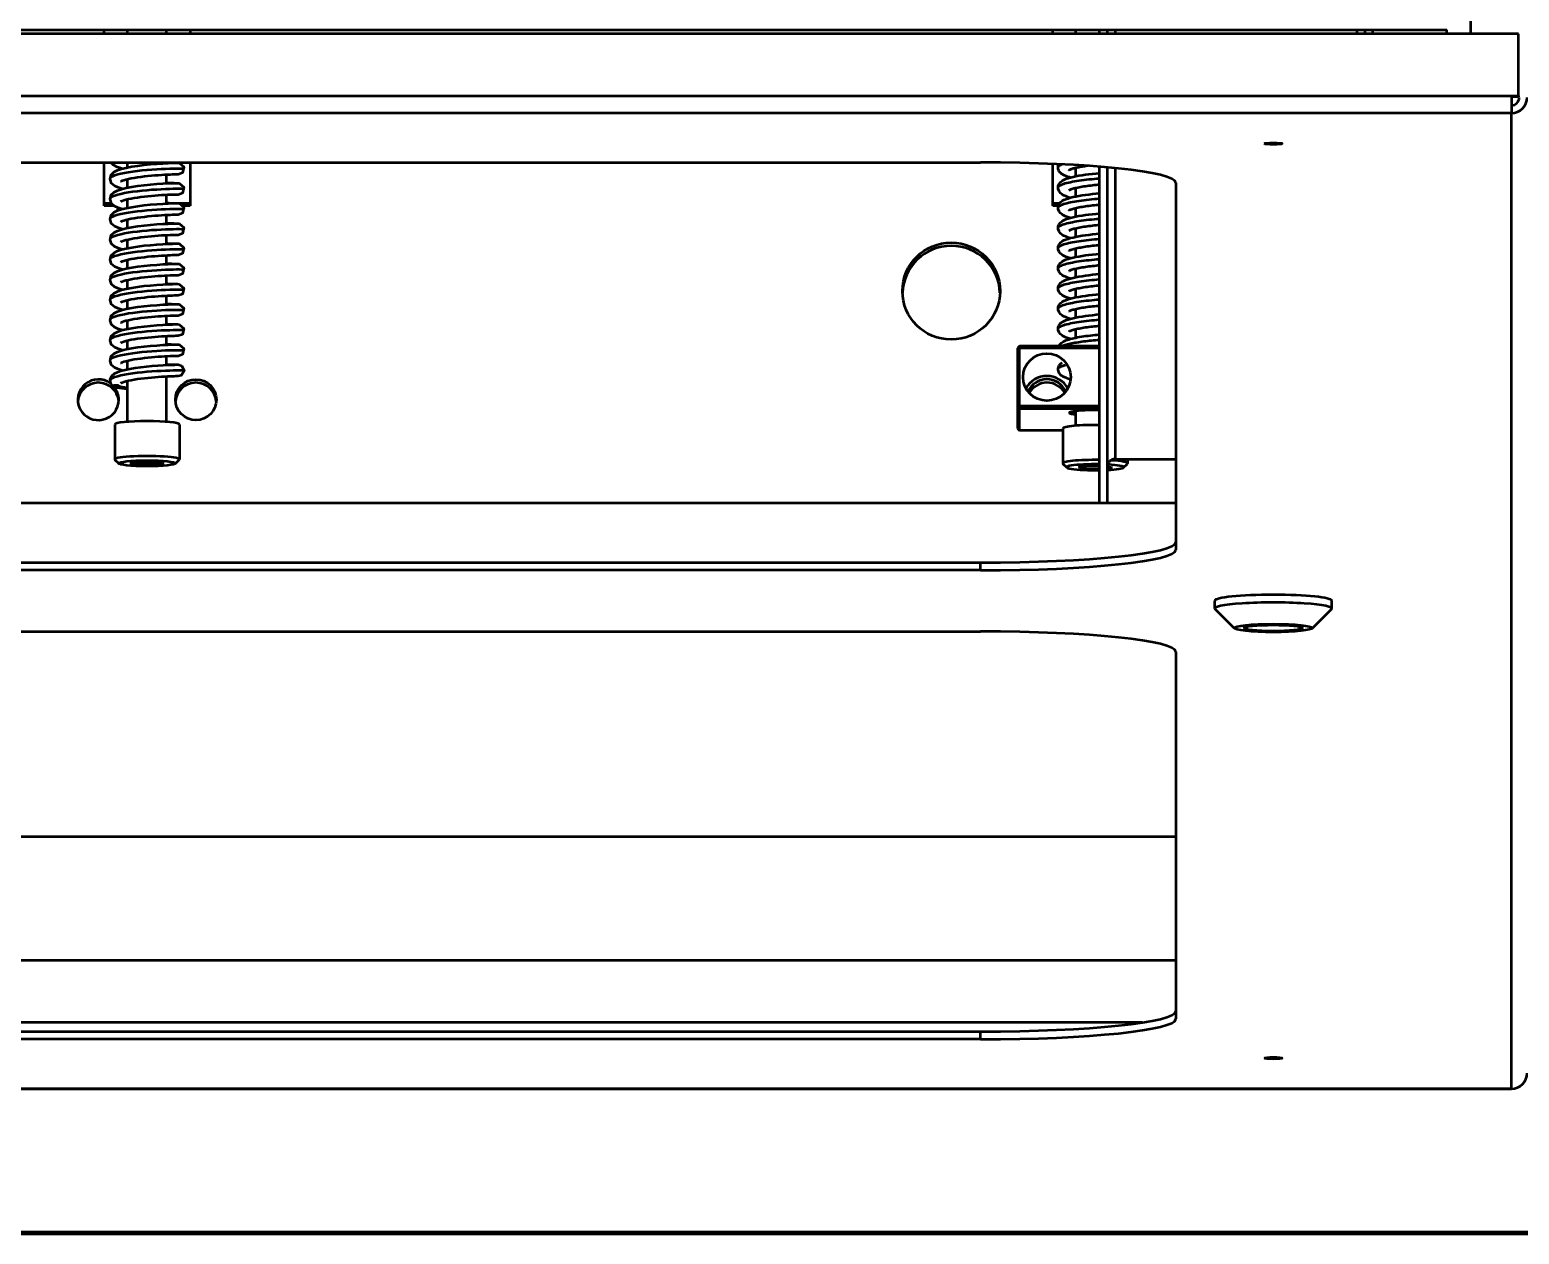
# Model space of a CAD drawing. Header units: millimetres. Extents: x 4915 to 15267, y 4787 to 10268.
# Drawn here: x 9521.7 to 9903.2, y 8584.4 to 8893.1 of the extents above; entities that cross this region are included whole.
import ezdxf

# ---------------------------------------------------------------- set-up
doc = ezdxf.new("R2010")
doc.units = ezdxf.units.MM
doc.layers.add('外形線', color=7, linetype='Continuous', lineweight=50)

msp = doc.modelspace()

# ---------------------------------------------------------------- linework, layer by layer
at = {"layer": '外形線'}
for p, q in [((9890.71, 8918.47), (9890.71, 8892.02)), ((9903.01, 8892.02), (9125.41, 8892.02)), ((9143.71, 8893.04), (9884.71, 8893.04)), ((9540.71, 8892.02), (9540.71, 8893.04)), ((9546.71, 8892.02), (9546.71, 8893.04)), ((9556.71, 8892.02), (9556.71, 8893.04)), ((9562.71, 8893.04), (9562.71, 8892.02)), ((9783.71, 8892.02), (9783.71, 8893.04)), ((9789.6, 8892.02), (9789.6, 8893.04)), ((9795.71, 8892.02), (9795.71, 8893.04)), ((9797.71, 8892.02), (9797.71, 8893.04)), ((9799.71, 8893.04), (9799.71, 8892.02)), ((9861.71, 8892.02), (9861.71, 8893.04)), ((9863.71, 8892.02), (9863.71, 8893.04)), ((9865.71, 8892.02), (9865.71, 8893.04)), ((9884.71, 8892.02), (9884.71, 8893.04)), ((9903.01, 8876.1), (9903.01, 8892.02)), ((9127.21, 8876.1), (9901.21, 8876.1)), ((9901.21, 8876.1), (9903.01, 8876.1)), ((9901.21, 8876.1), (9901.21, 8871.71)), ((9903.01, 8875.89), (9901.21, 8875.89)), ((9903.01, 8876.1), (9903.01, 8875.89)), ((9901.21, 8871.71), (9127.21, 8871.71)), ((9901.21, 8621.68), (9901.21, 8871.71)), ((9263.21, 8859.06), (9765.21, 8859.06)), ((9540.71, 8848.59), (9540.71, 8859.06)), ((9546.71, 8857.78), (9546.71, 8859.06)), ((9556.71, 8858.86), (9556.71, 8859.06)), ((9556.71, 8853.69), (9556.71, 8855.87)), ((9562.71, 8859.06), (9562.71, 8848.59)), ((9783.71, 8848.59), (9783.71, 8858.69)), ((9789.6, 8855.51), (9789.6, 8857.63)), ((9795.71, 8771.69), (9795.71, 8857.97)), ((9797.71, 8771.69), (9797.71, 8857.8)), ((9799.71, 8857.62), (9799.71, 8783.04)), ((9546.71, 8852.61), (9546.71, 8854.73)), ((9789.6, 8850.34), (9789.6, 8852.46)), ((9815.21, 8853.83), (9815.21, 8759.76)), ((9540.71, 8847.96), (9540.71, 8848.59)), ((9540.71, 8848.59), (9542.57, 8848.59)), ((9546.71, 8847.44), (9546.71, 8849.56)), ((9556.71, 8848.52), (9556.71, 8850.7)), ((9559.89, 8848.59), (9562.71, 8848.59)), ((9562.71, 8848.59), (9562.71, 8847.96)), ((9783.71, 8847.96), (9783.71, 8848.59)), ((9783.71, 8848.59), (9785.5, 8848.59)), ((9543.23, 8847.96), (9540.71, 8847.96)), ((9544.21, 8847.46), (9544.21, 8847.18)), ((9544.21, 8847.18), (9544.92, 8847.22)), ((9544.21, 8846.97), (9544.21, 8847.18)), ((9544.84, 8846.97), (9544.21, 8846.97)), ((9546.71, 8842.27), (9546.71, 8844.38)), ((9556.71, 8843.35), (9556.71, 8845.53)), ((9562.71, 8847.96), (9560.94, 8847.96)), ((9785.18, 8847.96), (9783.71, 8847.96)), ((9789.6, 8845.17), (9789.6, 8847.29)), ((9789.6, 8840), (9789.6, 8842.12)), ((9546.71, 8837.09), (9546.71, 8839.21)), ((9556.71, 8838.17), (9556.71, 8840.36)), ((9789.6, 8834.83), (9789.6, 8836.94)), ((9546.71, 8831.92), (9546.71, 8834.04)), ((9556.71, 8833), (9556.71, 8835.19)), ((9556.71, 8827.83), (9556.71, 8830.02)), ((9789.6, 8829.65), (9789.6, 8831.77)), ((9546.71, 8826.75), (9546.71, 8828.87)), ((9789.6, 8824.48), (9789.6, 8826.6)), ((9546.71, 8821.58), (9546.71, 8823.7)), ((9556.71, 8822.66), (9556.71, 8824.84)), ((9546.71, 8816.41), (9546.71, 8818.53)), ((9556.71, 8817.49), (9556.71, 8819.67)), ((9789.6, 8819.31), (9789.6, 8821.43)), ((9556.71, 8812.32), (9556.71, 8814.5)), ((9789.6, 8814.14), (9789.6, 8816.26)), ((9546.71, 8811.24), (9546.71, 8813.35)), ((9775.21, 8811.94), (9774.71, 8811.45)), ((9775.21, 8811.5), (9774.71, 8811.45)), ((9774.71, 8811.45), (9774.71, 8796.53)), ((9775.21, 8811.5), (9775.21, 8811.94)), ((9795.71, 8811.94), (9775.21, 8811.94)), ((9775.21, 8811.5), (9795.71, 8811.5)), ((9775.21, 8796.58), (9775.21, 8811.5)), ((9546.71, 8806.07), (9546.71, 8808.18)), ((9556.71, 8807.15), (9556.71, 8809.33)), ((9546.71, 8792.57), (9546.71, 8803.01)), ((9556.71, 8792.57), (9556.71, 8804.16)), ((9774.71, 8796.53), (9775.21, 8796.58)), ((9774.71, 8796.53), (9774.71, 8790.83)), ((9774.71, 8796.53), (9775.21, 8796.03)), ((9795.71, 8796.58), (9775.21, 8796.58)), ((9775.21, 8796.03), (9775.21, 8796.58)), ((9775.21, 8796.03), (9795.71, 8796.03)), ((9775.21, 8790.33), (9775.21, 8796.03)), ((9789.6, 8791.58), (9789.6, 8795.34)), ((9543.41, 8791.88), (9543.41, 8782.93)), ((9560.01, 8791.88), (9560.01, 8782.93)), ((9774.71, 8790.83), (9775.21, 8790.33)), ((9786.3, 8790.33), (9775.21, 8790.33)), ((9786.3, 8790.89), (9786.3, 8781.94)), ((9544.45, 8781.86), (9543.46, 8782.84)), ((9547.39, 8781.96), (9549.75, 8782.34)), ((9549.36, 8781.56), (9547.39, 8781.96)), ((9549.36, 8781.56), (9549.36, 8782.28)), ((9553.68, 8781.53), (9549.36, 8781.56)), ((9549.75, 8782.34), (9554.07, 8782.32)), ((9553.68, 8781.53), (9553.68, 8782.32)), ((9556.04, 8781.91), (9553.68, 8781.53)), ((9554.07, 8782.32), (9556.04, 8781.91)), ((9558.97, 8781.86), (9559.97, 8782.84)), ((9787.34, 8780.87), (9786.34, 8781.85)), ((9790.28, 8780.98), (9792.72, 8781.36)), ((9792.15, 8780.57), (9790.28, 8780.98)), ((9792.15, 8780.57), (9792.15, 8781.27)), ((9795.71, 8780.55), (9792.15, 8780.57)), ((9792.72, 8781.36), (9795.71, 8781.33)), ((9798.91, 8780.91), (9797.71, 8780.73)), ((9797.72, 8781.17), (9798.91, 8780.91)), ((9799.71, 8783.04), (9815.21, 8783.04)), ((9801.86, 8780.87), (9802.85, 8781.85)), ((9802.9, 8783.04), (9802.9, 8781.94)), ((9815.21, 8771.69), (9213.21, 8771.69)), ((9263.21, 8756.52), (9765.21, 8756.52)), ((9765.21, 8754.53), (9263.21, 8754.53)), ((9765.21, 8754.53), (9765.21, 8756.52)), ((9825.21, 8744.7), (9825.21, 8746.69)), ((9855.21, 8744.7), (9855.21, 8746.69)), ((9830.27, 8739.62), (9825.3, 8744.54)), ((9850.16, 8739.62), (9855.13, 8744.54)), ((9263.21, 8738.85), (9765.21, 8738.85)), ((9815.21, 8733.63), (9815.21, 8639.55)), ((9815.21, 8686.26), (9213.21, 8686.26)), ((9815.21, 8654.52), (9213.21, 8654.52)), ((9806.59, 8638.6), (9221.84, 8638.6)), ((9263.21, 8636.31), (9765.21, 8636.31)), ((9765.21, 8634.32), (9765.21, 8636.31)), ((9765.21, 8634.32), (9263.21, 8634.32)), ((9127.21, 8621.68), (9901.21, 8621.68)), ((9127.21, 8621.65), (9901.21, 8621.65)), ((9051.71, 8584.9), (9976.71, 8584.9)), ((9976.71, 8584.37), (9051.71, 8584.37)), ((9976.21, 8584.9), (9052.21, 8584.9))]:
    msp.add_line(p, q, dxfattribs=at).dxf.unprotected_set("ltscale", 0)
for points in [[(9542.21, 8854.87), (9542.3, 8855.1), (9542.54, 8855.34), (9542.94, 8855.57), (9543.49, 8855.79), (9544.18, 8856.01), (9545, 8856.21), (9545.93, 8856.41), (9546.96, 8856.59), (9548.08, 8856.75), (9549.26, 8856.9), (9550.47, 8857.04), (9551.71, 8857.15), (9552.95, 8857.25), (9554.17, 8857.33), (9555.35, 8857.4), (9556.46, 8857.45), (9557.5, 8857.49), (9558.43, 8857.51), (9559.25, 8857.52), (9559.94, 8857.52), (9560.49, 8857.51), (9560.89, 8857.49), (9561.13, 8857.47), (9561.21, 8857.45)], [(9545.31, 8852.28), (9544.26, 8852.62), (9543.38, 8853.04), (9542.63, 8853.69), (9542.22, 8854.77), (9542.53, 8855.91), (9543.26, 8856.61), (9544.11, 8857.05), (9545.14, 8857.4), (9546.36, 8857.71), (9547.77, 8857.98), (9549.32, 8858.21), (9550.96, 8858.41), (9552.61, 8858.58), (9554.23, 8858.71), (9555.74, 8858.81), (9557.07, 8858.88), (9558.18, 8858.92), (9559.01, 8858.94), (9559.54, 8858.95), (9559.95, 8858.93), (9561.15, 8857.89), (9560.74, 8856.36), (9559.7, 8855.96), (9559.34, 8855.96)], [(9545.31, 8857.45), (9545.16, 8857.49), (9545.01, 8857.54), (9544.86, 8857.58), (9544.72, 8857.63), (9544.58, 8857.67), (9544.45, 8857.72), (9544.31, 8857.77), (9544.19, 8857.82), (9544.06, 8857.87), (9543.94, 8857.92), (9543.82, 8857.97), (9543.7, 8858.03), (9543.59, 8858.09), (9543.48, 8858.15), (9543.37, 8858.22), (9543.26, 8858.29), (9543.15, 8858.36), (9543.05, 8858.44), (9542.95, 8858.52), (9542.85, 8858.61), (9542.75, 8858.71), (9542.66, 8858.82), (9542.57, 8858.93), (9542.49, 8859.06)], [(9559.67, 8855.96), (9559.58, 8855.96), (9559.38, 8855.96), (9559.07, 8855.96), (9558.66, 8855.95), (9558.17, 8855.93), (9557.59, 8855.91), (9556.93, 8855.88), (9556.21, 8855.85), (9555.43, 8855.8), (9554.59, 8855.75), (9553.72, 8855.68), (9552.83, 8855.6), (9551.92, 8855.52), (9551.01, 8855.42), (9550.12, 8855.31), (9549.24, 8855.19), (9548.41, 8855.06), (9547.63, 8854.92), (9546.91, 8854.77), (9546.27, 8854.62), (9545.73, 8854.46), (9545.3, 8854.31), (9545.02, 8854.19), (9544.92, 8854.13)], [(9556.71, 8859.03), (9556.87, 8859.02), (9557.02, 8859.02), (9557.16, 8859.01), (9557.3, 8859), (9557.44, 8859), (9557.58, 8858.99), (9557.71, 8858.99), (9557.84, 8858.98), (9557.96, 8858.98), (9558.08, 8858.97), (9558.2, 8858.97), (9558.31, 8858.97), (9558.42, 8858.96), (9558.53, 8858.96), (9558.63, 8858.96), (9558.72, 8858.95), (9558.82, 8858.95), (9558.9, 8858.95), (9558.99, 8858.95), (9559.07, 8858.95), (9559.14, 8858.95), (9559.21, 8858.95), (9559.28, 8858.94), (9559.34, 8858.94)], [(9788.19, 8855.18), (9787.97, 8855.25), (9787.75, 8855.31), (9787.53, 8855.38), (9787.33, 8855.45), (9787.14, 8855.52), (9786.95, 8855.6), (9786.77, 8855.68), (9786.59, 8855.76), (9786.42, 8855.85), (9786.26, 8855.94), (9786.1, 8856.05), (9785.95, 8856.16), (9785.79, 8856.29), (9785.65, 8856.43), (9785.51, 8856.59), (9785.39, 8856.77), (9785.28, 8856.97), (9785.19, 8857.19), (9785.13, 8857.43), (9785.1, 8857.68), (9785.1, 8857.93), (9785.14, 8858.17), (9785.21, 8858.4), (9785.3, 8858.62)], [(9785.1, 8857.77), (9785.1, 8857.8), (9785.11, 8857.84), (9785.11, 8857.87), (9785.13, 8857.91), (9785.14, 8857.94), (9785.16, 8857.98), (9785.18, 8858.01), (9785.21, 8858.05), (9785.24, 8858.08), (9785.27, 8858.11), (9785.31, 8858.15), (9785.34, 8858.18), (9785.39, 8858.22), (9785.43, 8858.25), (9785.48, 8858.28), (9785.53, 8858.32), (9785.59, 8858.35), (9785.65, 8858.38), (9785.71, 8858.42), (9785.78, 8858.45), (9785.84, 8858.48), (9785.92, 8858.52), (9785.99, 8858.55), (9786.07, 8858.58)], [(9788.19, 8850.01), (9787.59, 8850.19), (9787.05, 8850.39), (9786.56, 8850.61), (9786.11, 8850.87), (9785.7, 8851.21), (9785.34, 8851.68), (9785.12, 8852.29), (9785.13, 8852.97), (9785.37, 8853.57), (9785.74, 8854.03), (9786.15, 8854.36), (9786.6, 8854.61), (9787.1, 8854.83), (9787.65, 8855.02), (9788.26, 8855.2), (9788.92, 8855.37), (9789.65, 8855.52), (9790.43, 8855.67), (9791.26, 8855.81), (9792.11, 8855.93), (9793, 8856.05), (9793.9, 8856.15), (9794.81, 8856.25), (9795.71, 8856.33)], [(9792.83, 8858.19), (9792.51, 8858.15), (9792.19, 8858.1), (9791.88, 8858.05), (9791.57, 8858.01), (9791.27, 8857.96), (9790.97, 8857.91), (9790.69, 8857.86), (9790.41, 8857.8), (9790.14, 8857.75), (9789.89, 8857.69), (9789.64, 8857.64), (9789.4, 8857.58), (9789.17, 8857.53), (9788.96, 8857.47), (9788.76, 8857.41), (9788.58, 8857.36), (9788.41, 8857.3), (9788.26, 8857.25), (9788.13, 8857.19), (9788.01, 8857.15), (9787.92, 8857.1), (9787.86, 8857.07), (9787.81, 8857.04), (9787.8, 8857.03)], [(9545.31, 8847.11), (9544.26, 8847.45), (9543.38, 8847.87), (9542.63, 8848.51), (9542.22, 8849.6), (9542.53, 8850.74), (9543.26, 8851.44), (9544.11, 8851.88), (9545.14, 8852.23), (9546.36, 8852.53), (9547.77, 8852.81), (9549.32, 8853.04), (9550.96, 8853.24), (9552.61, 8853.41), (9554.23, 8853.54), (9555.74, 8853.64), (9557.07, 8853.71), (9558.18, 8853.75), (9559.01, 8853.77), (9559.54, 8853.77), (9559.95, 8853.75), (9561.15, 8852.72), (9560.74, 8851.19), (9559.7, 8850.79), (9559.34, 8850.79)], [(9542.22, 8849.69), (9542.3, 8849.93), (9542.54, 8850.17), (9542.94, 8850.4), (9543.49, 8850.62), (9544.18, 8850.84), (9545, 8851.04), (9545.93, 8851.24), (9546.97, 8851.42), (9548.08, 8851.58), (9549.26, 8851.73), (9550.47, 8851.86), (9551.71, 8851.98), (9552.95, 8852.08), (9554.17, 8852.16), (9555.35, 8852.23), (9556.46, 8852.28), (9557.5, 8852.31), (9558.43, 8852.34), (9559.25, 8852.35), (9559.94, 8852.35), (9560.49, 8852.34), (9560.89, 8852.32), (9561.13, 8852.3), (9561.21, 8852.28)], [(9556.71, 8853.86), (9556.87, 8853.85), (9557.02, 8853.84), (9557.16, 8853.84), (9557.3, 8853.83), (9557.44, 8853.83), (9557.58, 8853.82), (9557.71, 8853.82), (9557.84, 8853.81), (9557.96, 8853.81), (9558.08, 8853.8), (9558.2, 8853.8), (9558.31, 8853.79), (9558.42, 8853.79), (9558.53, 8853.79), (9558.63, 8853.79), (9558.72, 8853.78), (9558.82, 8853.78), (9558.9, 8853.78), (9558.99, 8853.78), (9559.07, 8853.78), (9559.14, 8853.77), (9559.21, 8853.77), (9559.28, 8853.77), (9559.34, 8853.77)], [(9785.1, 8852.6), (9785.12, 8852.73), (9785.19, 8852.85), (9785.31, 8852.98), (9785.47, 8853.11), (9785.68, 8853.23), (9785.93, 8853.35), (9786.23, 8853.47), (9786.56, 8853.59), (9786.94, 8853.71), (9787.35, 8853.82), (9787.8, 8853.93), (9788.29, 8854.03), (9788.8, 8854.14), (9789.35, 8854.24), (9789.91, 8854.33), (9790.51, 8854.42), (9791.12, 8854.51), (9791.75, 8854.59), (9792.4, 8854.66), (9793.05, 8854.74), (9793.71, 8854.8), (9794.38, 8854.86), (9795.05, 8854.92), (9795.71, 8854.97)], [(9795.71, 8853.34), (9795.26, 8853.29), (9794.8, 8853.25), (9794.35, 8853.2), (9793.89, 8853.15), (9793.45, 8853.1), (9793, 8853.04), (9792.56, 8852.98), (9792.13, 8852.92), (9791.7, 8852.86), (9791.29, 8852.79), (9790.89, 8852.72), (9790.51, 8852.65), (9790.14, 8852.58), (9789.79, 8852.5), (9789.46, 8852.43), (9789.16, 8852.35), (9788.87, 8852.27), (9788.61, 8852.19), (9788.38, 8852.12), (9788.18, 8852.05), (9788.02, 8851.98), (9787.9, 8851.92), (9787.83, 8851.88), (9787.8, 8851.86)], [(9545.31, 8841.94), (9544.26, 8842.27), (9543.38, 8842.7), (9542.63, 8843.34), (9542.22, 8844.43), (9542.53, 8845.57), (9543.26, 8846.27), (9544.11, 8846.71), (9545.14, 8847.06), (9546.36, 8847.36), (9547.77, 8847.63), (9549.32, 8847.87), (9550.96, 8848.07), (9552.61, 8848.24), (9554.23, 8848.37), (9555.74, 8848.47), (9557.07, 8848.53), (9558.18, 8848.58), (9559.01, 8848.6), (9559.54, 8848.6), (9559.95, 8848.58), (9561.15, 8847.55), (9560.74, 8846.02), (9559.7, 8845.62), (9559.34, 8845.62)], [(9559.67, 8850.79), (9559.58, 8850.79), (9559.38, 8850.79), (9559.07, 8850.78), (9558.66, 8850.78), (9558.17, 8850.76), (9557.59, 8850.74), (9556.93, 8850.71), (9556.21, 8850.68), (9555.42, 8850.63), (9554.59, 8850.57), (9553.72, 8850.51), (9552.83, 8850.43), (9551.92, 8850.34), (9551.01, 8850.25), (9550.11, 8850.14), (9549.24, 8850.02), (9548.41, 8849.89), (9547.62, 8849.75), (9546.91, 8849.6), (9546.27, 8849.45), (9545.73, 8849.29), (9545.3, 8849.14), (9545.02, 8849.02), (9544.92, 8848.96)], [(9556.71, 8848.69), (9556.87, 8848.68), (9557.02, 8848.67), (9557.16, 8848.67), (9557.3, 8848.66), (9557.44, 8848.65), (9557.58, 8848.65), (9557.71, 8848.64), (9557.84, 8848.64), (9557.96, 8848.63), (9558.08, 8848.63), (9558.2, 8848.63), (9558.31, 8848.62), (9558.42, 8848.62), (9558.53, 8848.62), (9558.63, 8848.61), (9558.72, 8848.61), (9558.82, 8848.61), (9558.91, 8848.61), (9558.99, 8848.61), (9559.07, 8848.6), (9559.14, 8848.6), (9559.21, 8848.6), (9559.28, 8848.6), (9559.34, 8848.6)], [(9785.1, 8847.43), (9785.12, 8847.55), (9785.19, 8847.68), (9785.31, 8847.81), (9785.47, 8847.93), (9785.68, 8848.06), (9785.93, 8848.18), (9786.23, 8848.3), (9786.56, 8848.42), (9786.94, 8848.54), (9787.35, 8848.65), (9787.8, 8848.76), (9788.29, 8848.86), (9788.8, 8848.97), (9789.35, 8849.06), (9789.92, 8849.16), (9790.51, 8849.25), (9791.12, 8849.33), (9791.75, 8849.42), (9792.39, 8849.49), (9793.05, 8849.56), (9793.71, 8849.63), (9794.38, 8849.69), (9795.05, 8849.75), (9795.71, 8849.8)], [(9788.19, 8844.84), (9787.59, 8845.02), (9787.05, 8845.22), (9786.56, 8845.44), (9786.11, 8845.7), (9785.7, 8846.04), (9785.34, 8846.51), (9785.12, 8847.12), (9785.13, 8847.8), (9785.37, 8848.4), (9785.74, 8848.85), (9786.15, 8849.18), (9786.6, 8849.44), (9787.1, 8849.66), (9787.65, 8849.85), (9788.26, 8850.03), (9788.92, 8850.2), (9789.65, 8850.35), (9790.43, 8850.5), (9791.26, 8850.64), (9792.11, 8850.76), (9793, 8850.88), (9793.9, 8850.98), (9794.81, 8851.08), (9795.71, 8851.16)], [(9542.22, 8844.52), (9542.3, 8844.76), (9542.54, 8845), (9542.94, 8845.23), (9543.49, 8845.45), (9544.18, 8845.67), (9545, 8845.87), (9545.93, 8846.06), (9546.96, 8846.24), (9548.08, 8846.41), (9549.26, 8846.56), (9550.47, 8846.69), (9551.71, 8846.81), (9552.95, 8846.91), (9554.17, 8846.99), (9555.35, 8847.06), (9556.46, 8847.11), (9557.5, 8847.14), (9558.43, 8847.16), (9559.25, 8847.17), (9559.94, 8847.17), (9560.49, 8847.17), (9560.89, 8847.15), (9561.13, 8847.13), (9561.21, 8847.11)], [(9559.67, 8845.62), (9559.58, 8845.62), (9559.38, 8845.62), (9559.07, 8845.61), (9558.66, 8845.6), (9558.17, 8845.59), (9557.59, 8845.57), (9556.93, 8845.54), (9556.21, 8845.5), (9555.43, 8845.46), (9554.59, 8845.4), (9553.72, 8845.34), (9552.83, 8845.26), (9551.92, 8845.17), (9551.01, 8845.07), (9550.12, 8844.97), (9549.24, 8844.84), (9548.41, 8844.71), (9547.63, 8844.58), (9546.91, 8844.43), (9546.27, 8844.28), (9545.73, 8844.12), (9545.3, 8843.97), (9545.02, 8843.85), (9544.92, 8843.78)], [(9785.1, 8842.25), (9785.12, 8842.38), (9785.19, 8842.51), (9785.31, 8842.64), (9785.47, 8842.76), (9785.68, 8842.89), (9785.93, 8843.01), (9786.23, 8843.13), (9786.56, 8843.25), (9786.94, 8843.36), (9787.35, 8843.48), (9787.8, 8843.59), (9788.29, 8843.69), (9788.8, 8843.79), (9789.35, 8843.89), (9789.92, 8843.99), (9790.51, 8844.08), (9791.12, 8844.16), (9791.75, 8844.24), (9792.4, 8844.32), (9793.05, 8844.39), (9793.71, 8844.46), (9794.38, 8844.52), (9795.05, 8844.58), (9795.71, 8844.63)], [(9788.19, 8839.67), (9787.59, 8839.85), (9787.05, 8840.04), (9786.56, 8840.26), (9786.11, 8840.53), (9785.7, 8840.87), (9785.34, 8841.34), (9785.12, 8841.95), (9785.13, 8842.63), (9785.37, 8843.23), (9785.74, 8843.68), (9786.15, 8844.01), (9786.6, 8844.27), (9787.1, 8844.49), (9787.65, 8844.68), (9788.26, 8844.86), (9788.92, 8845.02), (9789.65, 8845.18), (9790.43, 8845.33), (9791.26, 8845.46), (9792.11, 8845.59), (9793, 8845.71), (9793.9, 8845.81), (9794.81, 8845.91), (9795.71, 8845.99)], [(9795.71, 8848.16), (9795.26, 8848.12), (9794.81, 8848.08), (9794.35, 8848.03), (9793.9, 8847.98), (9793.44, 8847.92), (9793, 8847.87), (9792.56, 8847.81), (9792.13, 8847.75), (9791.7, 8847.68), (9791.29, 8847.62), (9790.89, 8847.55), (9790.51, 8847.48), (9790.14, 8847.41), (9789.79, 8847.33), (9789.46, 8847.25), (9789.15, 8847.18), (9788.87, 8847.1), (9788.61, 8847.02), (9788.38, 8846.95), (9788.18, 8846.87), (9788.02, 8846.81), (9787.9, 8846.75), (9787.83, 8846.71), (9787.8, 8846.69)], [(9542.21, 8839.35), (9542.3, 8839.59), (9542.54, 8839.82), (9542.94, 8840.05), (9543.49, 8840.28), (9544.18, 8840.49), (9545, 8840.7), (9545.93, 8840.89), (9546.96, 8841.07), (9548.08, 8841.24), (9549.26, 8841.39), (9550.47, 8841.52), (9551.71, 8841.64), (9552.95, 8841.74), (9554.17, 8841.82), (9555.35, 8841.88), (9556.46, 8841.93), (9557.5, 8841.97), (9558.43, 8841.99), (9559.25, 8842), (9559.94, 8842), (9560.49, 8841.99), (9560.89, 8841.98), (9561.13, 8841.96), (9561.21, 8841.94)], [(9545.31, 8836.77), (9544.26, 8837.1), (9543.38, 8837.52), (9542.63, 8838.17), (9542.22, 8839.26), (9542.53, 8840.4), (9543.26, 8841.1), (9544.11, 8841.54), (9545.14, 8841.89), (9546.36, 8842.19), (9547.77, 8842.46), (9549.32, 8842.7), (9550.96, 8842.9), (9552.61, 8843.07), (9554.23, 8843.2), (9555.74, 8843.3), (9557.07, 8843.36), (9558.18, 8843.4), (9559.01, 8843.42), (9559.54, 8843.43), (9559.95, 8843.41), (9561.15, 8842.38), (9560.74, 8840.85), (9559.7, 8840.44), (9559.34, 8840.44)], [(9556.71, 8843.52), (9556.87, 8843.51), (9557.02, 8843.5), (9557.16, 8843.49), (9557.3, 8843.49), (9557.44, 8843.48), (9557.58, 8843.48), (9557.71, 8843.47), (9557.84, 8843.47), (9557.96, 8843.46), (9558.08, 8843.46), (9558.2, 8843.46), (9558.31, 8843.45), (9558.42, 8843.45), (9558.53, 8843.45), (9558.63, 8843.44), (9558.72, 8843.44), (9558.82, 8843.44), (9558.9, 8843.44), (9558.99, 8843.43), (9559.07, 8843.43), (9559.14, 8843.43), (9559.21, 8843.43), (9559.28, 8843.43), (9559.34, 8843.43)], [(9788.19, 8834.5), (9787.59, 8834.68), (9787.05, 8834.87), (9786.56, 8835.09), (9786.11, 8835.35), (9785.7, 8835.69), (9785.34, 8836.17), (9785.12, 8836.78), (9785.13, 8837.46), (9785.37, 8838.06), (9785.74, 8838.51), (9786.15, 8838.84), (9786.6, 8839.1), (9787.1, 8839.31), (9787.65, 8839.51), (9788.26, 8839.69), (9788.92, 8839.85), (9789.65, 8840.01), (9790.43, 8840.16), (9791.26, 8840.29), (9792.11, 8840.42), (9793, 8840.53), (9793.9, 8840.64), (9794.81, 8840.73), (9795.71, 8840.82)], [(9795.71, 8842.99), (9795.26, 8842.95), (9794.8, 8842.91), (9794.35, 8842.86), (9793.89, 8842.81), (9793.45, 8842.75), (9793, 8842.7), (9792.56, 8842.64), (9792.13, 8842.58), (9791.7, 8842.51), (9791.29, 8842.45), (9790.89, 8842.38), (9790.51, 8842.31), (9790.14, 8842.23), (9789.79, 8842.16), (9789.46, 8842.08), (9789.16, 8842.01), (9788.87, 8841.93), (9788.61, 8841.85), (9788.38, 8841.78), (9788.18, 8841.7), (9788.02, 8841.64), (9787.9, 8841.58), (9787.83, 8841.53), (9787.8, 8841.52)], [(9545.31, 8831.59), (9544.26, 8831.93), (9543.38, 8832.35), (9542.63, 8833), (9542.22, 8834.08), (9542.53, 8835.22), (9543.26, 8835.93), (9544.11, 8836.37), (9545.14, 8836.72), (9546.36, 8837.02), (9547.77, 8837.29), (9549.32, 8837.53), (9550.96, 8837.73), (9552.61, 8837.89), (9554.23, 8838.03), (9555.74, 8838.12), (9557.07, 8838.19), (9558.18, 8838.23), (9559.01, 8838.25), (9559.54, 8838.26), (9559.95, 8838.24), (9561.15, 8837.21), (9560.74, 8835.68), (9559.7, 8835.27), (9559.34, 8835.27)], [(9542.22, 8834.18), (9542.3, 8834.42), (9542.54, 8834.65), (9542.94, 8834.88), (9543.49, 8835.11), (9544.18, 8835.32), (9545, 8835.53), (9545.93, 8835.72), (9546.97, 8835.9), (9548.08, 8836.07), (9549.26, 8836.22), (9550.47, 8836.35), (9551.71, 8836.47), (9552.95, 8836.56), (9554.17, 8836.65), (9555.35, 8836.71), (9556.46, 8836.76), (9557.5, 8836.8), (9558.43, 8836.82), (9559.25, 8836.83), (9559.94, 8836.83), (9560.49, 8836.82), (9560.89, 8836.81), (9561.13, 8836.79), (9561.21, 8836.77)], [(9559.67, 8840.45), (9559.58, 8840.45), (9559.38, 8840.45), (9559.07, 8840.44), (9558.66, 8840.43), (9558.17, 8840.42), (9557.59, 8840.4), (9556.93, 8840.37), (9556.21, 8840.33), (9555.42, 8840.29), (9554.59, 8840.23), (9553.72, 8840.17), (9552.83, 8840.09), (9551.92, 8840), (9551.01, 8839.9), (9550.11, 8839.79), (9549.24, 8839.67), (9548.41, 8839.54), (9547.62, 8839.4), (9546.91, 8839.26), (9546.27, 8839.1), (9545.73, 8838.95), (9545.3, 8838.8), (9545.02, 8838.67), (9544.92, 8838.61)], [(9556.71, 8838.34), (9556.87, 8838.34), (9557.02, 8838.33), (9557.16, 8838.32), (9557.3, 8838.32), (9557.44, 8838.31), (9557.58, 8838.31), (9557.71, 8838.3), (9557.84, 8838.3), (9557.96, 8838.29), (9558.08, 8838.29), (9558.2, 8838.28), (9558.31, 8838.28), (9558.42, 8838.28), (9558.53, 8838.27), (9558.63, 8838.27), (9558.72, 8838.27), (9558.82, 8838.27), (9558.9, 8838.26), (9558.99, 8838.26), (9559.07, 8838.26), (9559.14, 8838.26), (9559.21, 8838.26), (9559.28, 8838.26), (9559.34, 8838.26)], [(9785.1, 8837.08), (9785.12, 8837.21), (9785.19, 8837.34), (9785.31, 8837.46), (9785.47, 8837.59), (9785.68, 8837.71), (9785.93, 8837.84), (9786.23, 8837.96), (9786.56, 8838.08), (9786.94, 8838.19), (9787.35, 8838.3), (9787.8, 8838.41), (9788.29, 8838.52), (9788.8, 8838.62), (9789.35, 8838.72), (9789.91, 8838.82), (9790.51, 8838.91), (9791.12, 8838.99), (9791.75, 8839.07), (9792.4, 8839.15), (9793.05, 8839.22), (9793.71, 8839.29), (9794.38, 8839.35), (9795.05, 8839.41), (9795.71, 8839.46)], [(9795.71, 8837.82), (9795.26, 8837.78), (9794.81, 8837.73), (9794.35, 8837.69), (9793.9, 8837.64), (9793.44, 8837.58), (9793, 8837.53), (9792.56, 8837.47), (9792.13, 8837.41), (9791.7, 8837.34), (9791.29, 8837.27), (9790.89, 8837.21), (9790.51, 8837.14), (9790.14, 8837.06), (9789.79, 8836.99), (9789.46, 8836.91), (9789.15, 8836.83), (9788.87, 8836.76), (9788.61, 8836.68), (9788.38, 8836.6), (9788.18, 8836.53), (9788.02, 8836.46), (9787.9, 8836.41), (9787.83, 8836.36), (9787.8, 8836.35)], [(9545.31, 8826.42), (9544.26, 8826.76), (9543.38, 8827.18), (9542.63, 8827.83), (9542.22, 8828.91), (9542.53, 8830.05), (9543.26, 8830.76), (9544.11, 8831.2), (9545.14, 8831.55), (9546.36, 8831.85), (9547.77, 8832.12), (9549.32, 8832.36), (9550.96, 8832.56), (9552.61, 8832.72), (9554.23, 8832.85), (9555.74, 8832.95), (9557.07, 8833.02), (9558.18, 8833.06), (9559.01, 8833.08), (9559.54, 8833.09), (9559.95, 8833.07), (9561.15, 8832.04), (9560.74, 8830.5), (9559.7, 8830.1), (9559.34, 8830.1)], [(9559.67, 8835.27), (9559.58, 8835.28), (9559.38, 8835.27), (9559.07, 8835.27), (9558.66, 8835.26), (9558.17, 8835.25), (9557.59, 8835.23), (9556.93, 8835.2), (9556.21, 8835.16), (9555.43, 8835.12), (9554.59, 8835.06), (9553.72, 8834.99), (9552.83, 8834.92), (9551.92, 8834.83), (9551.01, 8834.73), (9550.12, 8834.62), (9549.24, 8834.5), (9548.41, 8834.37), (9547.63, 8834.23), (9546.91, 8834.08), (9546.27, 8833.93), (9545.73, 8833.78), (9545.3, 8833.63), (9545.02, 8833.5), (9544.92, 8833.44)], [(9556.71, 8833.17), (9556.87, 8833.16), (9557.02, 8833.16), (9557.16, 8833.15), (9557.3, 8833.15), (9557.44, 8833.14), (9557.58, 8833.13), (9557.71, 8833.13), (9557.84, 8833.12), (9557.96, 8833.12), (9558.08, 8833.12), (9558.2, 8833.11), (9558.31, 8833.11), (9558.42, 8833.11), (9558.53, 8833.1), (9558.63, 8833.1), (9558.72, 8833.1), (9558.82, 8833.1), (9558.9, 8833.09), (9558.99, 8833.09), (9559.07, 8833.09), (9559.14, 8833.09), (9559.21, 8833.09), (9559.28, 8833.09), (9559.34, 8833.09)], [(9785.1, 8831.91), (9785.12, 8832.04), (9785.19, 8832.17), (9785.31, 8832.29), (9785.47, 8832.42), (9785.68, 8832.54), (9785.93, 8832.67), (9786.23, 8832.79), (9786.56, 8832.9), (9786.94, 8833.02), (9787.35, 8833.13), (9787.8, 8833.24), (9788.29, 8833.35), (9788.8, 8833.45), (9789.35, 8833.55), (9789.92, 8833.64), (9790.51, 8833.73), (9791.12, 8833.82), (9791.75, 8833.9), (9792.39, 8833.98), (9793.05, 8834.05), (9793.71, 8834.12), (9794.38, 8834.18), (9795.05, 8834.24), (9795.71, 8834.29)], [(9788.19, 8829.33), (9787.59, 8829.51), (9787.05, 8829.7), (9786.56, 8829.92), (9786.11, 8830.18), (9785.7, 8830.52), (9785.34, 8830.99), (9785.12, 8831.61), (9785.13, 8832.28), (9785.37, 8832.89), (9785.74, 8833.34), (9786.15, 8833.67), (9786.6, 8833.93), (9787.1, 8834.14), (9787.65, 8834.34), (9788.26, 8834.52), (9788.92, 8834.68), (9789.65, 8834.84), (9790.43, 8834.98), (9791.26, 8835.12), (9792.11, 8835.25), (9793, 8835.36), (9793.9, 8835.47), (9794.81, 8835.56), (9795.71, 8835.65)], [(9542.22, 8829.01), (9542.3, 8829.25), (9542.54, 8829.48), (9542.94, 8829.71), (9543.49, 8829.94), (9544.18, 8830.15), (9545, 8830.36), (9545.93, 8830.55), (9546.96, 8830.73), (9548.08, 8830.9), (9549.26, 8831.04), (9550.47, 8831.18), (9551.71, 8831.29), (9552.95, 8831.39), (9554.17, 8831.48), (9555.35, 8831.54), (9556.46, 8831.59), (9557.5, 8831.63), (9558.43, 8831.65), (9559.25, 8831.66), (9559.94, 8831.66), (9560.49, 8831.65), (9560.89, 8831.64), (9561.13, 8831.62), (9561.21, 8831.59)], [(9559.67, 8830.1), (9559.58, 8830.1), (9559.38, 8830.1), (9559.07, 8830.1), (9558.66, 8830.09), (9558.17, 8830.08), (9557.59, 8830.05), (9556.93, 8830.03), (9556.21, 8829.99), (9555.42, 8829.94), (9554.59, 8829.89), (9553.72, 8829.82), (9552.83, 8829.75), (9551.92, 8829.66), (9551.01, 8829.56), (9550.11, 8829.45), (9549.24, 8829.33), (9548.41, 8829.2), (9547.62, 8829.06), (9546.91, 8828.91), (9546.27, 8828.76), (9545.73, 8828.61), (9545.3, 8828.46), (9545.02, 8828.33), (9544.92, 8828.27)], [(9788.19, 8824.15), (9787.59, 8824.33), (9787.05, 8824.53), (9786.56, 8824.75), (9786.11, 8825.01), (9785.7, 8825.35), (9785.34, 8825.82), (9785.12, 8826.44), (9785.13, 8827.11), (9785.37, 8827.71), (9785.74, 8828.17), (9786.15, 8828.5), (9786.6, 8828.75), (9787.1, 8828.97), (9787.65, 8829.17), (9788.26, 8829.34), (9788.92, 8829.51), (9789.65, 8829.67), (9790.43, 8829.81), (9791.26, 8829.95), (9792.11, 8830.08), (9793, 8830.19), (9793.9, 8830.3), (9794.81, 8830.39), (9795.71, 8830.47)], [(9795.71, 8832.65), (9795.26, 8832.61), (9794.8, 8832.56), (9794.35, 8832.51), (9793.89, 8832.46), (9793.45, 8832.41), (9793, 8832.35), (9792.56, 8832.3), (9792.13, 8832.23), (9791.7, 8832.17), (9791.29, 8832.1), (9790.89, 8832.04), (9790.51, 8831.96), (9790.14, 8831.89), (9789.79, 8831.82), (9789.46, 8831.74), (9789.16, 8831.66), (9788.87, 8831.59), (9788.61, 8831.51), (9788.38, 8831.43), (9788.18, 8831.36), (9788.02, 8831.29), (9787.9, 8831.23), (9787.83, 8831.19), (9787.8, 8831.17)], [(9545.31, 8821.25), (9544.26, 8821.59), (9543.38, 8822.01), (9542.63, 8822.66), (9542.22, 8823.74), (9542.53, 8824.88), (9543.26, 8825.58), (9544.11, 8826.02), (9545.14, 8826.37), (9546.36, 8826.68), (9547.77, 8826.95), (9549.32, 8827.18), (9550.96, 8827.39), (9552.61, 8827.55), (9554.23, 8827.68), (9555.74, 8827.78), (9557.07, 8827.85), (9558.18, 8827.89), (9559.01, 8827.91), (9559.54, 8827.92), (9559.95, 8827.9), (9561.15, 8826.86), (9560.74, 8825.33), (9559.7, 8824.93), (9559.34, 8824.93)], [(9542.22, 8823.84), (9542.3, 8824.07), (9542.54, 8824.31), (9542.94, 8824.54), (9543.49, 8824.76), (9544.18, 8824.98), (9545, 8825.19), (9545.93, 8825.38), (9546.96, 8825.56), (9548.08, 8825.72), (9549.26, 8825.87), (9550.47, 8826.01), (9551.71, 8826.12), (9552.95, 8826.22), (9554.17, 8826.3), (9555.35, 8826.37), (9556.46, 8826.42), (9557.5, 8826.46), (9558.43, 8826.48), (9559.25, 8826.49), (9559.94, 8826.49), (9560.49, 8826.48), (9560.89, 8826.46), (9561.13, 8826.44), (9561.21, 8826.42)], [(9556.71, 8828), (9556.87, 8827.99), (9557.02, 8827.99), (9557.16, 8827.98), (9557.3, 8827.97), (9557.44, 8827.97), (9557.58, 8827.96), (9557.71, 8827.96), (9557.84, 8827.95), (9557.96, 8827.95), (9558.08, 8827.94), (9558.2, 8827.94), (9558.31, 8827.94), (9558.42, 8827.93), (9558.53, 8827.93), (9558.63, 8827.93), (9558.72, 8827.93), (9558.82, 8827.92), (9558.91, 8827.92), (9558.99, 8827.92), (9559.07, 8827.92), (9559.14, 8827.92), (9559.21, 8827.92), (9559.28, 8827.92), (9559.34, 8827.91)], [(9785.1, 8826.74), (9785.12, 8826.87), (9785.19, 8827), (9785.31, 8827.12), (9785.47, 8827.25), (9785.68, 8827.37), (9785.93, 8827.49), (9786.23, 8827.62), (9786.56, 8827.73), (9786.94, 8827.85), (9787.35, 8827.96), (9787.8, 8828.07), (9788.29, 8828.18), (9788.8, 8828.28), (9789.35, 8828.38), (9789.92, 8828.47), (9790.51, 8828.56), (9791.12, 8828.65), (9791.75, 8828.73), (9792.39, 8828.81), (9793.05, 8828.88), (9793.71, 8828.94), (9794.38, 8829.01), (9795.05, 8829.06), (9795.71, 8829.12)], [(9795.71, 8827.48), (9795.26, 8827.44), (9794.81, 8827.39), (9794.35, 8827.34), (9793.9, 8827.29), (9793.44, 8827.24), (9793, 8827.18), (9792.56, 8827.12), (9792.13, 8827.06), (9791.7, 8827), (9791.29, 8826.93), (9790.89, 8826.86), (9790.51, 8826.79), (9790.14, 8826.72), (9789.79, 8826.64), (9789.46, 8826.57), (9789.15, 8826.49), (9788.87, 8826.41), (9788.61, 8826.34), (9788.38, 8826.26), (9788.18, 8826.19), (9788.02, 8826.12), (9787.9, 8826.06), (9787.83, 8826.02), (9787.8, 8826)], [(9545.31, 8816.08), (9544.25, 8816.42), (9543.38, 8816.84), (9542.63, 8817.48), (9542.22, 8818.57), (9542.53, 8819.71), (9543.26, 8820.41), (9544.11, 8820.85), (9545.14, 8821.2), (9546.36, 8821.51), (9547.77, 8821.78), (9549.32, 8822.01), (9550.96, 8822.21), (9552.61, 8822.38), (9554.23, 8822.51), (9555.74, 8822.61), (9557.07, 8822.68), (9558.18, 8822.72), (9559.01, 8822.74), (9559.54, 8822.74), (9559.95, 8822.72), (9561.15, 8821.69), (9560.74, 8820.16), (9559.7, 8819.76), (9559.34, 8819.76)], [(9559.67, 8824.93), (9559.58, 8824.93), (9559.38, 8824.93), (9559.07, 8824.93), (9558.66, 8824.92), (9558.17, 8824.9), (9557.59, 8824.88), (9556.93, 8824.85), (9556.21, 8824.82), (9555.43, 8824.77), (9554.59, 8824.72), (9553.72, 8824.65), (9552.83, 8824.57), (9551.92, 8824.49), (9551.01, 8824.39), (9550.12, 8824.28), (9549.24, 8824.16), (9548.41, 8824.03), (9547.63, 8823.89), (9546.91, 8823.74), (9546.27, 8823.59), (9545.73, 8823.43), (9545.3, 8823.29), (9545.02, 8823.16), (9544.92, 8823.1)], [(9556.71, 8822.83), (9556.87, 8822.82), (9557.02, 8822.81), (9557.16, 8822.81), (9557.3, 8822.8), (9557.44, 8822.8), (9557.58, 8822.79), (9557.71, 8822.79), (9557.84, 8822.78), (9557.96, 8822.78), (9558.08, 8822.77), (9558.2, 8822.77), (9558.31, 8822.77), (9558.42, 8822.76), (9558.53, 8822.76), (9558.63, 8822.76), (9558.72, 8822.75), (9558.82, 8822.75), (9558.9, 8822.75), (9558.99, 8822.75), (9559.07, 8822.75), (9559.14, 8822.75), (9559.21, 8822.74), (9559.28, 8822.74), (9559.34, 8822.74)], [(9785.1, 8821.57), (9785.12, 8821.7), (9785.19, 8821.82), (9785.31, 8821.95), (9785.47, 8822.08), (9785.68, 8822.2), (9785.93, 8822.32), (9786.23, 8822.44), (9786.56, 8822.56), (9786.94, 8822.68), (9787.35, 8822.79), (9787.8, 8822.9), (9788.29, 8823.01), (9788.8, 8823.11), (9789.35, 8823.21), (9789.91, 8823.3), (9790.51, 8823.39), (9791.12, 8823.48), (9791.75, 8823.56), (9792.4, 8823.63), (9793.05, 8823.71), (9793.71, 8823.77), (9794.38, 8823.84), (9795.05, 8823.89), (9795.71, 8823.94)], [(9788.19, 8818.98), (9787.59, 8819.16), (9787.05, 8819.36), (9786.56, 8819.58), (9786.11, 8819.84), (9785.7, 8820.18), (9785.34, 8820.65), (9785.12, 8821.26), (9785.13, 8821.94), (9785.37, 8822.54), (9785.74, 8823), (9786.15, 8823.33), (9786.6, 8823.58), (9787.1, 8823.8), (9787.65, 8823.99), (9788.26, 8824.17), (9788.92, 8824.34), (9789.65, 8824.49), (9790.43, 8824.64), (9791.26, 8824.78), (9792.11, 8824.9), (9793, 8825.02), (9793.9, 8825.12), (9794.81, 8825.22), (9795.71, 8825.3)], [(9795.71, 8822.31), (9795.26, 8822.26), (9794.8, 8822.22), (9794.35, 8822.17), (9793.89, 8822.12), (9793.45, 8822.07), (9793, 8822.01), (9792.56, 8821.95), (9792.13, 8821.89), (9791.7, 8821.83), (9791.29, 8821.76), (9790.89, 8821.69), (9790.51, 8821.62), (9790.14, 8821.55), (9789.79, 8821.47), (9789.46, 8821.4), (9789.16, 8821.32), (9788.87, 8821.24), (9788.61, 8821.17), (9788.38, 8821.09), (9788.18, 8821.02), (9788.02, 8820.95), (9787.9, 8820.89), (9787.83, 8820.85), (9787.8, 8820.83)], [(9542.22, 8818.67), (9542.3, 8818.9), (9542.54, 8819.14), (9542.94, 8819.37), (9543.49, 8819.59), (9544.18, 8819.81), (9545, 8820.01), (9545.93, 8820.21), (9546.97, 8820.39), (9548.08, 8820.55), (9549.26, 8820.7), (9550.47, 8820.83), (9551.71, 8820.95), (9552.95, 8821.05), (9554.17, 8821.13), (9555.35, 8821.2), (9556.46, 8821.25), (9557.5, 8821.28), (9558.43, 8821.31), (9559.25, 8821.32), (9559.94, 8821.32), (9560.49, 8821.31), (9560.89, 8821.29), (9561.13, 8821.27), (9561.21, 8821.25)], [(9559.67, 8819.76), (9559.58, 8819.76), (9559.38, 8819.76), (9559.07, 8819.75), (9558.66, 8819.75), (9558.17, 8819.73), (9557.59, 8819.71), (9556.93, 8819.68), (9556.21, 8819.65), (9555.42, 8819.6), (9554.59, 8819.55), (9553.72, 8819.48), (9552.83, 8819.4), (9551.92, 8819.32), (9551.01, 8819.22), (9550.11, 8819.11), (9549.24, 8818.99), (9548.41, 8818.86), (9547.62, 8818.72), (9546.91, 8818.57), (9546.27, 8818.42), (9545.73, 8818.26), (9545.3, 8818.11), (9545.02, 8817.99), (9544.92, 8817.93)], [(9785.1, 8816.4), (9785.12, 8816.52), (9785.19, 8816.65), (9785.31, 8816.78), (9785.47, 8816.9), (9785.68, 8817.03), (9785.93, 8817.15), (9786.23, 8817.27), (9786.56, 8817.39), (9786.94, 8817.51), (9787.35, 8817.62), (9787.8, 8817.73), (9788.29, 8817.83), (9788.8, 8817.94), (9789.35, 8818.04), (9789.92, 8818.13), (9790.51, 8818.22), (9791.12, 8818.31), (9791.75, 8818.39), (9792.39, 8818.46), (9793.05, 8818.53), (9793.71, 8818.6), (9794.38, 8818.66), (9795.05, 8818.72), (9795.71, 8818.77)], [(9788.19, 8813.81), (9787.59, 8813.99), (9787.05, 8814.19), (9786.56, 8814.41), (9786.11, 8814.67), (9785.7, 8815.01), (9785.34, 8815.48), (9785.12, 8816.09), (9785.13, 8816.77), (9785.37, 8817.37), (9785.74, 8817.83), (9786.15, 8818.16), (9786.6, 8818.41), (9787.1, 8818.63), (9787.65, 8818.82), (9788.26, 8819), (9788.92, 8819.17), (9789.65, 8819.32), (9790.43, 8819.47), (9791.26, 8819.61), (9792.11, 8819.73), (9793, 8819.85), (9793.9, 8819.95), (9794.81, 8820.05), (9795.71, 8820.13)], [(9545.31, 8810.91), (9544.26, 8811.25), (9543.38, 8811.67), (9542.63, 8812.31), (9542.22, 8813.4), (9542.53, 8814.54), (9543.26, 8815.24), (9544.11, 8815.68), (9545.14, 8816.03), (9546.36, 8816.33), (9547.78, 8816.61), (9549.32, 8816.84), (9550.96, 8817.04), (9552.62, 8817.21), (9554.23, 8817.34), (9555.74, 8817.44), (9557.07, 8817.51), (9558.18, 8817.55), (9559.02, 8817.57), (9559.54, 8817.57), (9559.96, 8817.55), (9561.15, 8816.52), (9560.74, 8814.99), (9559.7, 8814.59), (9559.34, 8814.59)], [(9542.22, 8813.49), (9542.3, 8813.73), (9542.54, 8813.97), (9542.94, 8814.2), (9543.49, 8814.42), (9544.18, 8814.64), (9545, 8814.84), (9545.93, 8815.04), (9546.97, 8815.22), (9548.08, 8815.38), (9549.26, 8815.53), (9550.47, 8815.66), (9551.71, 8815.78), (9552.95, 8815.88), (9554.17, 8815.96), (9555.35, 8816.03), (9556.46, 8816.08), (9557.5, 8816.11), (9558.43, 8816.14), (9559.25, 8816.15), (9559.94, 8816.14), (9560.49, 8816.14), (9560.89, 8816.12), (9561.13, 8816.1), (9561.21, 8816.08)], [(9559.67, 8814.59), (9559.58, 8814.59), (9559.38, 8814.59), (9559.07, 8814.58), (9558.66, 8814.57), (9558.17, 8814.56), (9557.59, 8814.54), (9556.93, 8814.51), (9556.21, 8814.48), (9555.43, 8814.43), (9554.59, 8814.37), (9553.72, 8814.31), (9552.83, 8814.23), (9551.92, 8814.14), (9551.01, 8814.05), (9550.12, 8813.94), (9549.24, 8813.82), (9548.41, 8813.69), (9547.63, 8813.55), (9546.91, 8813.4), (9546.27, 8813.25), (9545.73, 8813.09), (9545.3, 8812.94), (9545.02, 8812.82), (9544.92, 8812.76)], [(9556.71, 8817.66), (9556.87, 8817.65), (9557.02, 8817.64), (9557.16, 8817.64), (9557.3, 8817.63), (9557.44, 8817.62), (9557.58, 8817.62), (9557.71, 8817.61), (9557.84, 8817.61), (9557.96, 8817.61), (9558.08, 8817.6), (9558.2, 8817.6), (9558.31, 8817.59), (9558.42, 8817.59), (9558.53, 8817.59), (9558.63, 8817.59), (9558.72, 8817.58), (9558.82, 8817.58), (9558.9, 8817.58), (9558.99, 8817.58), (9559.07, 8817.58), (9559.14, 8817.57), (9559.21, 8817.57), (9559.28, 8817.57), (9559.34, 8817.57)], [(9785.24, 8811.94), (9785.44, 8812.3), (9785.67, 8812.59), (9785.93, 8812.82), (9786.21, 8813.02), (9786.5, 8813.18), (9786.8, 8813.33), (9787.13, 8813.47), (9787.48, 8813.6), (9787.85, 8813.71), (9788.25, 8813.83), (9788.67, 8813.94), (9789.12, 8814.04), (9789.59, 8814.14), (9790.08, 8814.24), (9790.6, 8814.33), (9791.13, 8814.42), (9791.68, 8814.5), (9792.23, 8814.58), (9792.8, 8814.65), (9793.38, 8814.72), (9793.96, 8814.79), (9794.55, 8814.85), (9795.13, 8814.91), (9795.71, 8814.96)], [(9795.71, 8817.14), (9795.26, 8817.09), (9794.81, 8817.05), (9794.35, 8817), (9793.9, 8816.95), (9793.44, 8816.9), (9793, 8816.84), (9792.56, 8816.78), (9792.13, 8816.72), (9791.7, 8816.66), (9791.29, 8816.59), (9790.89, 8816.52), (9790.51, 8816.45), (9790.14, 8816.38), (9789.79, 8816.3), (9789.46, 8816.23), (9789.15, 8816.15), (9788.87, 8816.07), (9788.61, 8815.99), (9788.38, 8815.92), (9788.18, 8815.85), (9788.02, 8815.78), (9787.9, 8815.72), (9787.83, 8815.68), (9787.8, 8815.66)], [(9545.31, 8805.74), (9544.26, 8806.08), (9543.38, 8806.5), (9542.63, 8807.14), (9542.22, 8808.23), (9542.53, 8809.37), (9543.26, 8810.07), (9544.11, 8810.51), (9545.14, 8810.86), (9546.36, 8811.16), (9547.77, 8811.43), (9549.32, 8811.67), (9550.96, 8811.87), (9552.61, 8812.04), (9554.23, 8812.17), (9555.74, 8812.27), (9557.07, 8812.33), (9558.18, 8812.38), (9559.01, 8812.4), (9559.54, 8812.4), (9559.95, 8812.38), (9561.15, 8811.35), (9560.74, 8809.82), (9559.7, 8809.41), (9559.34, 8809.42)], [(9542.22, 8808.32), (9542.3, 8808.56), (9542.54, 8808.79), (9542.94, 8809.03), (9543.49, 8809.25), (9544.18, 8809.47), (9545, 8809.67), (9545.93, 8809.86), (9546.96, 8810.04), (9548.08, 8810.21), (9549.26, 8810.36), (9550.47, 8810.49), (9551.71, 8810.61), (9552.95, 8810.71), (9554.17, 8810.79), (9555.35, 8810.86), (9556.46, 8810.91), (9557.5, 8810.94), (9558.43, 8810.96), (9559.25, 8810.97), (9559.94, 8810.97), (9560.49, 8810.96), (9560.89, 8810.95), (9561.13, 8810.93), (9561.21, 8810.91)], [(9556.71, 8812.49), (9556.87, 8812.48), (9557.02, 8812.47), (9557.16, 8812.47), (9557.3, 8812.46), (9557.44, 8812.45), (9557.58, 8812.45), (9557.71, 8812.44), (9557.84, 8812.44), (9557.96, 8812.43), (9558.08, 8812.43), (9558.2, 8812.43), (9558.31, 8812.42), (9558.42, 8812.42), (9558.53, 8812.42), (9558.63, 8812.41), (9558.72, 8812.41), (9558.82, 8812.41), (9558.9, 8812.41), (9558.99, 8812.41), (9559.07, 8812.4), (9559.14, 8812.4), (9559.21, 8812.4), (9559.28, 8812.4), (9559.34, 8812.4)], [(9785.85, 8811.94), (9786.06, 8812.04), (9786.3, 8812.13), (9786.56, 8812.22), (9786.84, 8812.31), (9787.15, 8812.39), (9787.47, 8812.48), (9787.82, 8812.56), (9788.19, 8812.64), (9788.57, 8812.72), (9788.98, 8812.8), (9789.4, 8812.87), (9789.83, 8812.94), (9790.28, 8813.01), (9790.74, 8813.08), (9791.21, 8813.15), (9791.69, 8813.21), (9792.18, 8813.27), (9792.67, 8813.32), (9793.17, 8813.38), (9793.68, 8813.43), (9794.19, 8813.48), (9794.7, 8813.52), (9795.21, 8813.56), (9795.71, 8813.6)], [(9795.71, 8811.96), (9795.7, 8811.96), (9795.7, 8811.96), (9795.69, 8811.96), (9795.68, 8811.96), (9795.67, 8811.96), (9795.66, 8811.96), (9795.65, 8811.96), (9795.64, 8811.96), (9795.63, 8811.96), (9795.62, 8811.96), (9795.61, 8811.95), (9795.61, 8811.95), (9795.6, 8811.95), (9795.59, 8811.95), (9795.58, 8811.95), (9795.57, 8811.95), (9795.56, 8811.95), (9795.55, 8811.95), (9795.54, 8811.95), (9795.53, 8811.95), (9795.52, 8811.95), (9795.51, 8811.95), (9795.51, 8811.94), (9795.5, 8811.94)], [(9542.98, 8801.61), (9542.39, 8802.36), (9542.24, 8803.44), (9542.66, 8804.37), (9543.33, 8804.95), (9544.1, 8805.34), (9545.01, 8805.65), (9546.08, 8805.93), (9547.3, 8806.18), (9548.65, 8806.4), (9550.08, 8806.6), (9551.56, 8806.76), (9553.04, 8806.9), (9554.47, 8807.01), (9555.81, 8807.1), (9557.01, 8807.16), (9558.02, 8807.2), (9558.82, 8807.22), (9559.38, 8807.23), (9559.69, 8807.23), (9560.59, 8806.95), (9561.21, 8805.65), (9560.45, 8804.44), (9559.67, 8804.24), (9559.34, 8804.24)], [(9559.67, 8809.42), (9559.58, 8809.42), (9559.38, 8809.42), (9559.07, 8809.41), (9558.66, 8809.4), (9558.17, 8809.39), (9557.59, 8809.37), (9556.93, 8809.34), (9556.21, 8809.3), (9555.42, 8809.26), (9554.59, 8809.2), (9553.72, 8809.14), (9552.83, 8809.06), (9551.92, 8808.97), (9551.01, 8808.87), (9550.11, 8808.76), (9549.24, 8808.64), (9548.41, 8808.51), (9547.62, 8808.37), (9546.91, 8808.23), (9546.27, 8808.07), (9545.73, 8807.92), (9545.3, 8807.77), (9545.02, 8807.64), (9544.92, 8807.58)], [(9556.71, 8807.31), (9556.87, 8807.31), (9557.02, 8807.3), (9557.16, 8807.29), (9557.3, 8807.29), (9557.44, 8807.28), (9557.58, 8807.28), (9557.71, 8807.27), (9557.84, 8807.27), (9557.96, 8807.26), (9558.08, 8807.26), (9558.2, 8807.25), (9558.31, 8807.25), (9558.42, 8807.25), (9558.53, 8807.24), (9558.63, 8807.24), (9558.72, 8807.24), (9558.82, 8807.24), (9558.9, 8807.24), (9558.99, 8807.23), (9559.07, 8807.23), (9559.14, 8807.23), (9559.21, 8807.23), (9559.28, 8807.23), (9559.34, 8807.23)], [(9788.19, 8803.47), (9787.91, 8803.55), (9787.64, 8803.63), (9787.39, 8803.72), (9787.15, 8803.81), (9786.91, 8803.9), (9786.69, 8804), (9786.48, 8804.1), (9786.28, 8804.22), (9786.08, 8804.35), (9785.89, 8804.49), (9785.71, 8804.66), (9785.53, 8804.85), (9785.38, 8805.07), (9785.25, 8805.33), (9785.15, 8805.61), (9785.1, 8805.91), (9785.1, 8806.22), (9785.16, 8806.52), (9785.25, 8806.8), (9785.39, 8807.05), (9785.54, 8807.27), (9785.72, 8807.46), (9785.9, 8807.63), (9786.09, 8807.77)], [(9785.1, 8806.05), (9785.1, 8806.1), (9785.11, 8806.15), (9785.13, 8806.2), (9785.15, 8806.25), (9785.18, 8806.3), (9785.22, 8806.35), (9785.27, 8806.39), (9785.32, 8806.44), (9785.37, 8806.49), (9785.44, 8806.54), (9785.51, 8806.59), (9785.59, 8806.63), (9785.67, 8806.68), (9785.76, 8806.73), (9785.86, 8806.78), (9785.96, 8806.82), (9786.07, 8806.87), (9786.19, 8806.91), (9786.31, 8806.96), (9786.44, 8807), (9786.57, 8807.05), (9786.71, 8807.09), (9786.85, 8807.14), (9787, 8807.18)], [(9542.21, 8803.15), (9542.3, 8803.39), (9542.54, 8803.62), (9542.94, 8803.85), (9543.49, 8804.08), (9544.18, 8804.29), (9545, 8804.5), (9545.93, 8804.69), (9546.97, 8804.87), (9548.08, 8805.04), (9549.26, 8805.19), (9550.47, 8805.32), (9551.71, 8805.44), (9552.95, 8805.54), (9554.17, 8805.62), (9555.35, 8805.68), (9556.46, 8805.73), (9557.5, 8805.77), (9558.43, 8805.79), (9559.25, 8805.8), (9559.94, 8805.8), (9560.49, 8805.79), (9560.89, 8805.78), (9561.13, 8805.76), (9561.21, 8805.74)], [(9559.67, 8804.25), (9559.58, 8804.25), (9559.38, 8804.24), (9559.07, 8804.24), (9558.66, 8804.23), (9558.17, 8804.22), (9557.59, 8804.2), (9556.93, 8804.17), (9556.21, 8804.13), (9555.43, 8804.09), (9554.59, 8804.03), (9553.72, 8803.97), (9552.83, 8803.89), (9551.92, 8803.8), (9551.01, 8803.7), (9550.12, 8803.59), (9549.24, 8803.47), (9548.41, 8803.34), (9547.63, 8803.2), (9546.91, 8803.06), (9546.27, 8802.9), (9545.73, 8802.75), (9545.3, 8802.6), (9545.02, 8802.47), (9544.92, 8802.41)], [(9546.71, 8800.99), (9546, 8801.05), (9545.35, 8801.11), (9544.76, 8801.18), (9544.24, 8801.25), (9543.8, 8801.33), (9543.44, 8801.42), (9543.17, 8801.51), (9543, 8801.6), (9542.93, 8801.68), (9542.94, 8801.76), (9543.03, 8801.83), (9543.18, 8801.89), (9543.36, 8801.94), (9543.56, 8801.97), (9543.77, 8801.99), (9544.01, 8801.99), (9544.14, 8801.95), (9544.26, 8801.9), (9544.39, 8801.83), (9544.58, 8801.75), (9544.88, 8801.66), (9545.33, 8801.55), (9545.96, 8801.45), (9546.71, 8801.36)]]:
    msp.add_lwpolyline(points, dxfattribs=at).dxf.unprotected_set("ltscale", 0)
for centre, major_axis, ratio, start_param, end_param in [((9901.21, 8875.69), (4, 0), 0.994522, 4.712389, 6.283185), ((9901.21, 8875.69), (2, 0), 0.994522, 4.712389, 6.283185), ((9765.21, 8853.83), (50, 0), 0.104528, 0, 1.570796), ((9757.71, 8825.25), (12.5, 0), 0.994522, 0.03364, 3.107953), ((9539.21, 8798.24), (5.25, 0), 0.994522, 0.926335, 6.283185), ((9539.21, 8797.4), (5.23, 0.42), 0.994592, 0, 2.981262), ((9564.21, 8797.4), (5.23, 0.42), 0.994592, 0, 2.981262), ((9782.21, 8798.24), (5.36, 2.9), 0.997023, 0, 2.144525), ((9782.21, 8798.24), (-4.82, 2.08), 0.996255, 3.96035, 6.283185), ((9782.21, 8797.4), (4.55, 2.6), 0.997235, 0, 2.099097), ((9539.21, 8798.24), (4.15, 3.2), 0.998643, 5.622668, 6.283185), ((9794.71, 8794.88), (-6.75, 0), 0.104528, 4.712389, 6.99348), ((9794.71, 8795.38), (-6.25, 0), 0.104528, 0.274708, 0.611439), ((9794.71, 8794.88), (-6.75, 0), 0.104528, 4.563693, 4.712389), ((9551.71, 8791.88), (-8.3, 0), 0.104528, 3.141593, 6.283185), ((9794.6, 8790.89), (-8.3, 0), 0.104528, 4.577323, 6.283185), ((9551.71, 8782.93), (8.3, 0), 0.104528, 6.177887, 9.530077), ((9794.6, 8781.94), (-8.3, 0), 0.104528, 4.577323, 6.388484), ((9794.6, 8780.95), (-7.3, 0), 0.104528, 4.558683, 8.007688), ((9799.71, 8781.05), (-2, 0), 0.994522, 4.712389, 6.283185), ((9794.6, 8780.95), (7.3, 0), 0.104528, 5.153644, 6.20713), ((9794.6, 8780.95), (7.3, 0), 0.104528, 6.20713, 7.399577), ((9794.6, 8781.94), (8.3, 0), 0.104528, 6.20713, 7.351444), ((9794.6, 8781.94), (8.3, 0), 0.104528, 6.177887, 6.20713), ((9765.21, 8761.75), (50, 0), 0.104528, 4.712389, 6.283185), ((9765.21, 8759.76), (50, 0), 0.104528, 4.712389, 6.283185), ((9840.21, 8744.7), (-15, 0), 0.104528, 3.036294, 6.388484), ((9840.21, 8746.69), (-15, 0), 0.104528, 3.141593, 6.283185), ((9765.21, 8733.63), (50, 0), 0.104528, 0, 1.570796), ((9765.21, 8641.54), (50, 0), 0.104528, 4.712389, 6.283185), ((9765.21, 8639.55), (50, 0), 0.104528, 4.712389, 6.283185), ((9901.21, 8625.65), (4, 0), 0.994522, 4.712389, 6.283185)]:
    msp.add_ellipse(centre, major_axis=major_axis, ratio=ratio, start_param=start_param, end_param=end_param, dxfattribs=at).dxf.unprotected_set("ltscale", 0)
for centre, major_axis, ratio in [((9840.21, 8863.87), (-2.25, 0), 0.104528), ((9757.71, 8826.09), (12.5, 0), 0.994522), ((9782.21, 8804.04), (6.1, 0), 0.994522), ((9564.21, 8798.24), (5.25, 0), 0.994522), ((9551.71, 8781.94), (7.3, 0), 0.104528), ((9840.21, 8739.73), (-10, 0), 0.104528), ((9840.21, 8739.73), (-7.5, 0), 0.104528), ((9840.21, 8629.51), (-2.25, 0), 0.104528)]:
    msp.add_ellipse(centre, major_axis=major_axis, ratio=ratio, dxfattribs=at).dxf.unprotected_set("ltscale", 0)

doc.saveas('drawing.dxf')
